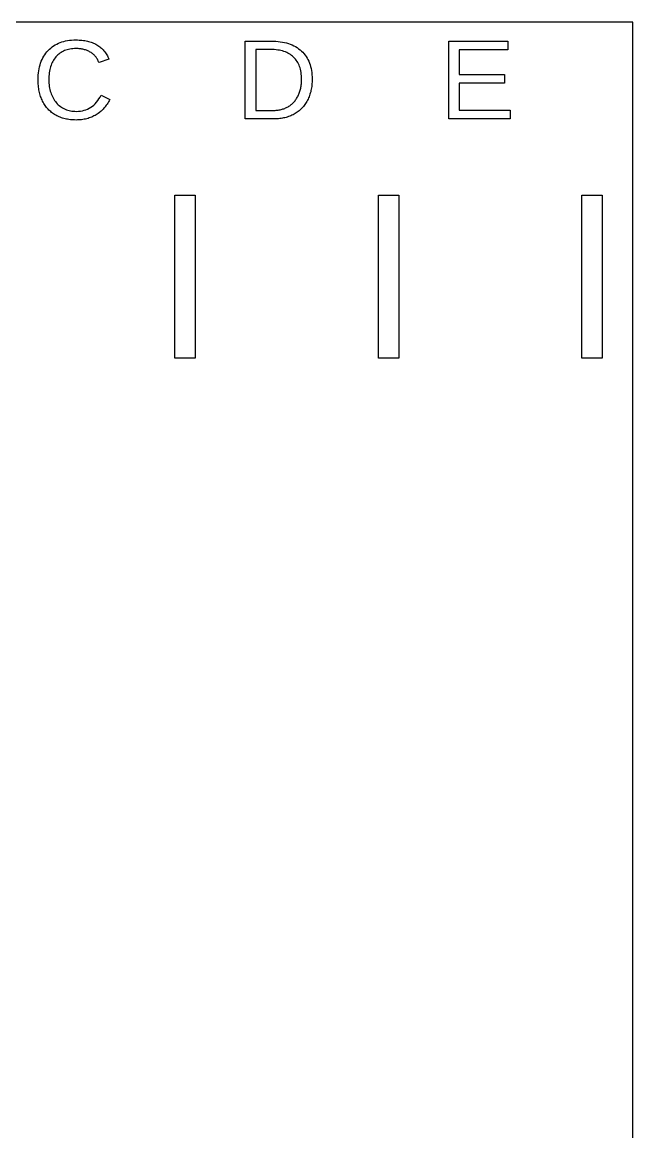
# Model space of a CAD drawing. Header units: metres. Extents: x -16 to 118, y -205 to 411.
# Drawn here: x 45 to 105, y -96 to 13 of the extents above; entities that cross this region are included whole.
import ezdxf

# ---------------------------------------------------------------- set-up
doc = ezdxf.new("R2010")
doc.units = ezdxf.units.M

msp = doc.modelspace()

# ---------------------------------------------------------------- linework, layer by layer
for p, q in [((105, 13), (-15, 13)), ((105, -205), (105, 13)), ((48.3988, 10.853), (48.5608, 10.9299)), ((48.5608, 10.9299), (48.7288, 10.9987)), ((48.7288, 10.9987), (48.9026, 11.0594)), ((48.9026, 11.0594), (49.0824, 11.112)), ((49.0824, 11.112), (49.2681, 11.1566)), ((49.2681, 11.1566), (49.4598, 11.193)), ((49.4598, 11.193), (49.6574, 11.2213)), ((49.6574, 11.2213), (49.8609, 11.2416)), ((49.8609, 11.2416), (50.0704, 11.2537)), ((50.0704, 11.2537), (50.2858, 11.2578)), ((50.2858, 11.2578), (50.4368, 11.2559)), ((50.4368, 11.2559), (50.5846, 11.2503)), ((50.5846, 11.2503), (50.7294, 11.241)), ((50.7294, 11.241), (50.871, 11.2279)), ((50.871, 11.2279), (51.0094, 11.2111)), ((51.0094, 11.2111), (51.1448, 11.1906)), ((51.1448, 11.1906), (51.277, 11.1664)), ((51.277, 11.1664), (51.406, 11.1384)), ((51.406, 11.1384), (51.5319, 11.1067)), ((51.5319, 11.1067), (51.6547, 11.0713)), ((51.6547, 11.0713), (51.7744, 11.0321)), ((51.7744, 11.0321), (51.8909, 10.9892)), ((51.8909, 10.9892), (52.0042, 10.9426)), ((52.0042, 10.9426), (52.1145, 10.8922)), ((66.9114, 3.5), (66.9114, 11.1438)), ((66.9114, 11.1438), (69.4394, 11.1438)), ((69.4394, 11.1438), (69.6787, 11.14)), ((69.6787, 11.14), (69.9111, 11.1286)), ((69.9111, 11.1286), (70.1366, 11.1096)), ((70.1366, 11.1096), (70.3551, 11.083)), ((70.3551, 11.083), (70.5667, 11.0487)), ((70.5667, 11.0487), (70.7713, 11.0069)), ((70.7713, 11.0069), (70.969, 10.9574)), ((70.969, 10.9574), (71.1598, 10.9004)), ((71.1598, 10.9004), (71.3437, 10.8357)), ((86.9114, 3.5), (86.9114, 11.1438)), ((86.9114, 11.1438), (92.7107, 11.1438)), ((92.7107, 11.1438), (92.7107, 10.2975)), ((47.216, 9.80519), (47.3201, 9.95018)), ((47.3201, 9.95018), (47.432, 10.089)), ((47.432, 10.089), (47.5515, 10.2216)), ((47.5515, 10.2216), (47.6779, 10.3471)), ((47.6779, 10.3471), (47.8102, 10.4644)), ((47.8102, 10.4644), (47.9485, 10.5737)), ((47.9485, 10.5737), (48.0927, 10.6749)), ((48.0927, 10.6749), (48.2428, 10.768)), ((48.2428, 10.768), (48.3988, 10.853)), ((48.6062, 9.87242), (48.507, 9.78632)), ((48.7097, 9.95216), (48.6062, 9.87242)), ((48.8177, 10.0255), (48.7097, 9.95216)), ((48.9301, 10.0925), (48.8177, 10.0255)), ((49.047, 10.1531), (48.9301, 10.0925)), ((49.1682, 10.2073), (49.047, 10.1531)), ((49.2938, 10.2552), (49.1682, 10.2073)), ((49.4238, 10.2966), (49.2938, 10.2552)), ((49.5583, 10.3317), (49.4238, 10.2966)), ((49.6971, 10.3604), (49.5583, 10.3317)), ((49.8404, 10.3827), (49.6971, 10.3604)), ((49.9881, 10.3987), (49.8404, 10.3827)), ((50.1402, 10.4082), (49.9881, 10.3987)), ((50.2966, 10.4114), (50.1402, 10.4082)), ((50.3968, 10.41), (50.2966, 10.4114)), ((50.4953, 10.4059), (50.3968, 10.41)), ((50.592, 10.399), (50.4953, 10.4059)), ((50.6871, 10.3894), (50.592, 10.399)), ((50.7804, 10.377), (50.6871, 10.3894)), ((50.872, 10.3618), (50.7804, 10.377)), ((50.9619, 10.3439), (50.872, 10.3618)), ((51.05, 10.3233), (50.9619, 10.3439)), ((51.1365, 10.2999), (51.05, 10.3233)), ((51.2212, 10.2737), (51.1365, 10.2999)), ((51.3042, 10.2448), (51.2212, 10.2737)), ((51.3855, 10.2131), (51.3042, 10.2448)), ((51.4651, 10.1786), (51.3855, 10.2131)), ((51.5429, 10.1414), (51.4651, 10.1786)), ((51.6191, 10.1015), (51.5429, 10.1414)), ((51.6935, 10.0588), (51.6191, 10.1015)), ((51.7658, 10.0135), (51.6935, 10.0588)), ((51.8356, 9.96573), (51.7658, 10.0135)), ((51.9029, 9.91551), (51.8356, 9.96573)), ((51.9677, 9.86284), (51.9029, 9.91551)), ((52.0299, 9.80771), (51.9677, 9.86284)), ((52.1145, 10.8922), (52.2216, 10.8381)), ((52.2216, 10.8381), (52.3255, 10.7803)), ((52.3255, 10.7803), (52.4262, 10.7188)), ((52.4262, 10.7188), (52.5235, 10.6538)), ((52.5235, 10.6538), (52.6175, 10.5851)), ((52.6175, 10.5851), (52.708, 10.5128)), ((52.708, 10.5128), (52.7951, 10.4369)), ((52.7951, 10.4369), (52.8789, 10.3574)), ((52.8789, 10.3574), (52.9592, 10.2744)), ((52.9592, 10.2744), (53.0362, 10.1877)), ((53.0362, 10.1877), (53.1098, 10.0974)), ((53.1098, 10.0974), (53.18, 10.0035)), ((53.18, 10.0035), (53.2468, 9.90596)), ((53.2468, 9.90596), (53.3102, 9.80484)), ((69.4178, 10.3138), (67.9476, 10.3138)), ((67.9476, 10.3138), (67.9476, 4.32999)), ((69.5995, 10.3109), (69.4178, 10.3138)), ((69.7758, 10.3022), (69.5995, 10.3109)), ((69.9466, 10.2876), (69.7758, 10.3022)), ((70.112, 10.2672), (69.9466, 10.2876)), ((70.2719, 10.241), (70.112, 10.2672)), ((70.4264, 10.2089), (70.2719, 10.241)), ((70.5755, 10.171), (70.4264, 10.2089)), ((70.7191, 10.1273), (70.5755, 10.171)), ((70.8572, 10.0778), (70.7191, 10.1273)), ((70.9899, 10.0224), (70.8572, 10.0778)), ((71.1172, 9.96123), (70.9899, 10.0224)), ((71.239, 9.89421), (71.1172, 9.96123)), ((71.3554, 9.82135), (71.239, 9.89421)), ((71.3437, 10.8357), (71.5206, 10.7634)), ((71.4663, 9.74268), (71.3554, 9.82135)), ((71.5206, 10.7634), (71.6906, 10.6835)), ((71.6906, 10.6835), (71.8537, 10.5961)), ((71.8537, 10.5961), (72.0099, 10.5009)), ((72.0099, 10.5009), (72.1591, 10.3982)), ((72.1591, 10.3982), (72.3014, 10.2879)), ((72.3014, 10.2879), (72.4367, 10.17)), ((72.4367, 10.17), (72.5645, 10.0451)), ((72.5645, 10.0451), (72.684, 9.91371)), ((72.684, 9.91371), (72.7953, 9.77594)), ((92.7107, 10.2975), (87.9476, 10.2975)), ((87.9476, 10.2975), (87.9476, 7.84543)), ((46.7031, 8.61699), (46.7532, 8.8053)), ((46.7532, 8.8053), (46.8111, 8.98741)), ((46.8111, 8.98741), (46.8766, 9.16335)), ((46.8766, 9.16335), (46.9499, 9.33308)), ((46.9499, 9.33308), (47.0309, 9.49664)), ((47.0309, 9.49664), (47.1196, 9.65401)), ((47.1196, 9.65401), (47.216, 9.80519)), ((47.8398, 8.76482), (47.7929, 8.62732)), ((47.8921, 8.89758), (47.8398, 8.76482)), ((47.95, 9.02562), (47.8921, 8.89758)), ((48.0133, 9.14894), (47.95, 9.02562)), ((48.0822, 9.26753), (48.0133, 9.14894)), ((48.1566, 9.38139), (48.0822, 9.26753)), ((48.2364, 9.49054), (48.1566, 9.38139)), ((48.3218, 9.59496), (48.2364, 9.49054)), ((48.4122, 9.69382), (48.3218, 9.59496)), ((48.507, 9.78632), (48.4122, 9.69382)), ((52.0896, 9.75012), (52.0299, 9.80771)), ((52.1468, 9.69006), (52.0896, 9.75012)), ((52.2014, 9.62755), (52.1468, 9.69006)), ((52.2536, 9.56258), (52.2014, 9.62755)), ((52.3032, 9.49515), (52.2536, 9.56258)), ((52.3503, 9.42526), (52.3032, 9.49515)), ((52.3949, 9.35292), (52.3503, 9.42526)), ((52.437, 9.27812), (52.3949, 9.35292)), ((52.4765, 9.20085), (52.437, 9.27812)), ((52.5135, 9.12114), (52.4765, 9.20085)), ((52.548, 9.03896), (52.5135, 9.12114)), ((53.5299, 9.3644), (52.548, 9.03896)), ((53.3102, 9.80484), (53.3702, 9.70013)), ((53.3702, 9.70013), (53.4268, 9.59183)), ((53.4268, 9.59183), (53.4801, 9.4799)), ((53.4801, 9.4799), (53.5299, 9.3644)), ((71.5718, 9.65817), (71.4663, 9.74268)), ((71.6718, 9.56783), (71.5718, 9.65817)), ((71.7661, 9.47195), (71.6718, 9.56783)), ((71.8543, 9.3708), (71.7661, 9.47195)), ((71.9364, 9.26437), (71.8543, 9.3708)), ((72.0124, 9.15266), (71.9364, 9.26437)), ((72.0824, 9.03568), (72.0124, 9.15266)), ((72.1462, 8.91341), (72.0824, 9.03568)), ((72.204, 8.78587), (72.1462, 8.91341)), ((72.2557, 8.65305), (72.204, 8.78587)), ((72.7953, 9.77594), (72.8984, 9.63174)), ((72.8984, 9.63174), (72.9932, 9.48112)), ((72.9932, 9.48112), (73.0797, 9.3241)), ((73.0797, 9.3241), (73.158, 9.16063)), ((73.158, 9.16063), (73.2281, 8.99075)), ((73.2281, 8.99075), (73.2899, 8.81445)), ((73.2899, 8.81445), (73.3435, 8.63173)), ((46.5681, 7.58263), (46.5797, 7.80188)), ((46.5797, 7.80188), (46.5989, 8.01494)), ((46.5989, 8.01494), (46.6259, 8.2218)), ((46.6259, 8.2218), (46.6606, 8.42249)), ((46.6606, 8.42249), (46.7031, 8.61699)), ((47.6277, 7.70308), (47.6194, 7.5325)), ((47.6414, 7.86893), (47.6277, 7.70308)), ((47.6607, 8.03006), (47.6414, 7.86893)), ((47.6855, 8.18646), (47.6607, 8.03006)), ((47.7158, 8.33813), (47.6855, 8.18646)), ((47.7516, 8.48509), (47.7158, 8.33813)), ((47.7929, 8.62732), (47.7516, 8.48509)), ((72.3013, 8.51495), (72.2557, 8.65305)), ((72.3408, 8.37158), (72.3013, 8.51495)), ((72.3743, 8.22295), (72.3408, 8.37158)), ((72.4017, 8.06902), (72.3743, 8.22295)), ((72.4229, 7.90982), (72.4017, 8.06902)), ((72.4382, 7.74535), (72.4229, 7.90982)), ((72.4473, 7.57558), (72.4382, 7.74535)), ((73.3435, 8.63173), (73.3889, 8.44258)), ((73.3889, 8.44258), (73.426, 8.24702)), ((73.426, 8.24702), (73.4548, 8.04504)), ((73.4548, 8.04504), (73.4754, 7.83662)), ((73.4754, 7.83662), (73.4878, 7.6218)), ((87.9476, 7.84543), (92.3852, 7.84543)), ((92.3852, 7.84543), (92.3852, 7.00999)), ((46.5642, 7.35719), (46.5681, 7.58263)), ((46.566, 7.2059), (46.5642, 7.35719)), ((46.5711, 7.05716), (46.566, 7.2059)), ((46.5798, 6.911), (46.5711, 7.05716)), ((46.5919, 6.76738), (46.5798, 6.911)), ((46.6074, 6.62634), (46.5919, 6.76738)), ((46.6264, 6.48787), (46.6074, 6.62634)), ((47.6194, 7.5325), (47.6166, 7.35719)), ((47.6166, 7.35719), (47.6195, 7.1837)), ((47.6195, 7.1837), (47.6281, 7.01451)), ((47.6281, 7.01451), (47.6425, 6.84962)), ((47.6425, 6.84962), (47.6626, 6.68904)), ((47.6626, 6.68904), (47.6884, 6.53276)), ((72.3649, 6.51901), (72.3849, 6.62238)), ((72.3849, 6.62238), (72.4023, 6.72771)), ((72.4023, 6.72771), (72.4169, 6.83498)), ((72.4169, 6.83498), (72.429, 6.94418)), ((72.429, 6.94418), (72.4383, 7.05536)), ((72.4383, 7.05536), (72.445, 7.16847)), ((72.445, 7.16847), (72.449, 7.28354)), ((72.4503, 7.40056), (72.4473, 7.57558)), ((72.449, 7.28354), (72.4503, 7.40056)), ((73.4271, 6.55515), (73.4037, 6.42232)), ((73.4469, 6.69028), (73.4271, 6.55515)), ((73.4631, 6.82771), (73.4469, 6.69028)), ((73.4757, 6.96745), (73.4631, 6.82771)), ((73.4847, 7.10951), (73.4757, 6.96745)), ((73.4901, 7.25388), (73.4847, 7.10951)), ((73.4878, 7.6218), (73.4919, 7.40056)), ((73.4919, 7.40056), (73.4901, 7.25388)), ((92.3852, 7.00999), (87.9476, 7.00999)), ((87.9476, 7.00999), (87.9476, 4.34631)), ((46.6488, 6.35196), (46.6264, 6.48787)), ((46.6748, 6.21861), (46.6488, 6.35196)), ((46.7041, 6.08783), (46.6748, 6.21861)), ((46.7369, 5.95961), (46.7041, 6.08783)), ((46.7732, 5.83395), (46.7369, 5.95961)), ((46.8129, 5.71086), (46.7732, 5.83395)), ((46.8561, 5.59035), (46.8129, 5.71086)), ((46.9027, 5.47238), (46.8561, 5.59035)), ((46.9528, 5.35698), (46.9027, 5.47238)), ((47.6884, 6.53276), (47.72, 6.38078)), ((47.72, 6.38078), (47.7573, 6.23311)), ((47.7573, 6.23311), (47.8004, 6.08974)), ((47.8004, 6.08974), (47.8492, 5.95065)), ((47.8492, 5.95065), (47.9038, 5.81589)), ((47.9038, 5.81589), (47.9641, 5.68541)), ((47.9641, 5.68541), (48.0301, 5.55925)), ((48.0301, 5.55925), (48.1019, 5.43738)), ((52.423, 5.29253), (52.5396, 5.46017)), ((52.5396, 5.46017), (52.65, 5.64023)), ((52.65, 5.64023), (52.7542, 5.83272)), ((52.7542, 5.83272), (53.6004, 5.40959)), ((71.9192, 5.43538), (71.97, 5.51328)), ((71.97, 5.51328), (72.0185, 5.59372)), ((72.0185, 5.59372), (72.0647, 5.6767)), ((72.0647, 5.6767), (72.1086, 5.76224)), ((72.1086, 5.76224), (72.1499, 5.85001)), ((72.1499, 5.85001), (72.1887, 5.93973)), ((72.1887, 5.93973), (72.2247, 6.0314)), ((72.2247, 6.0314), (72.2581, 6.12503)), ((72.2581, 6.12503), (72.2888, 6.2206)), ((72.2888, 6.2206), (72.3168, 6.31812)), ((72.3168, 6.31812), (72.3422, 6.41759)), ((72.3422, 6.41759), (72.3649, 6.51901)), ((73.1389, 5.55725), (73.0866, 5.4429)), ((73.1875, 5.6739), (73.1389, 5.55725)), ((73.2325, 5.79286), (73.1875, 5.6739)), ((73.274, 5.91414), (73.2325, 5.79286)), ((73.3118, 6.03772), (73.274, 5.91414)), ((73.346, 6.1636), (73.3118, 6.03772)), ((73.3766, 6.29181), (73.346, 6.1636)), ((73.4037, 6.42232), (73.3766, 6.29181)), ((47.0063, 5.24416), (46.9528, 5.35698)), ((47.0632, 5.13422), (47.0063, 5.24416)), ((47.1231, 5.0275), (47.0632, 5.13422)), ((47.1862, 4.924), (47.1231, 5.0275)), ((47.2525, 4.82372), (47.1862, 4.924)), ((47.3219, 4.72665), (47.2525, 4.82372)), ((47.3944, 4.63283), (47.3219, 4.72665)), ((47.47, 4.54221), (47.3944, 4.63283)), ((47.5488, 4.45482), (47.47, 4.54221)), ((47.6308, 4.37064), (47.5488, 4.45482)), ((47.7158, 4.28969), (47.6308, 4.37064)), ((48.1019, 5.43738), (48.1794, 5.31981)), ((48.1794, 5.31981), (48.2627, 5.20656)), ((48.2627, 5.20656), (48.3517, 5.0976)), ((48.3517, 5.0976), (48.4456, 4.99413)), ((48.4456, 4.99413), (48.5435, 4.89734)), ((48.5435, 4.89734), (48.6456, 4.80724)), ((48.6456, 4.80724), (48.7516, 4.72379)), ((48.7516, 4.72379), (48.8617, 4.64703)), ((48.8617, 4.64703), (48.9759, 4.57693)), ((48.9759, 4.57693), (49.0941, 4.51353)), ((49.0941, 4.51353), (49.2163, 4.45679)), ((49.2163, 4.45679), (49.3426, 4.40672)), ((49.3426, 4.40672), (49.4729, 4.36334)), ((49.4729, 4.36334), (49.6073, 4.32663)), ((51.0931, 4.34254), (51.2658, 4.39842)), ((51.2658, 4.39842), (51.4322, 4.46672)), ((51.4322, 4.46672), (51.5925, 4.54744)), ((51.5925, 4.54744), (51.7465, 4.64058)), ((51.7465, 4.64058), (51.8942, 4.74612)), ((51.8942, 4.74612), (52.0358, 4.86411)), ((52.0358, 4.86411), (52.1711, 4.99449)), ((52.1711, 4.99449), (52.3001, 5.1373)), ((52.3001, 5.1373), (52.423, 5.29253)), ((52.9484, 4.44815), (52.8611, 4.35977)), ((53.0328, 4.54024), (52.9484, 4.44815)), ((53.1142, 4.636), (53.0328, 4.54024)), ((53.1927, 4.73544), (53.1142, 4.636)), ((53.2681, 4.83859), (53.1927, 4.73544)), ((53.3405, 4.94542), (53.2681, 4.83859)), ((53.41, 5.05592), (53.3405, 4.94542)), ((53.4764, 5.17012), (53.41, 5.05592)), ((53.5399, 5.28801), (53.4764, 5.17012)), ((53.6004, 5.40959), (53.5399, 5.28801)), ((70.0588, 4.35304), (70.1567, 4.36601)), ((70.1567, 4.36601), (70.2531, 4.38187)), ((70.2531, 4.38187), (70.3479, 4.4006)), ((70.3479, 4.4006), (70.4411, 4.42221)), ((70.4411, 4.42221), (70.5327, 4.4467)), ((70.5327, 4.4467), (70.6227, 4.47409)), ((70.6227, 4.47409), (70.7111, 4.50435)), ((70.7111, 4.50435), (70.7979, 4.53749)), ((70.7979, 4.53749), (70.8832, 4.57352)), ((70.8832, 4.57352), (70.9668, 4.61241)), ((70.9668, 4.61241), (71.0489, 4.65421)), ((71.0489, 4.65421), (71.1293, 4.69887)), ((71.1293, 4.69887), (71.2079, 4.74626)), ((71.2079, 4.74626), (71.2841, 4.7962)), ((71.2841, 4.7962), (71.358, 4.84868)), ((71.358, 4.84868), (71.4296, 4.90369)), ((71.4296, 4.90369), (71.4989, 4.96126)), ((71.4989, 4.96126), (71.5659, 5.02136)), ((71.5659, 5.02136), (71.6305, 5.084)), ((71.6305, 5.084), (71.6929, 5.14919)), ((71.6929, 5.14919), (71.7529, 5.21692)), ((71.7529, 5.21692), (71.8107, 5.2872)), ((71.8107, 5.2872), (71.8661, 5.36002)), ((71.8661, 5.36002), (71.9192, 5.43538)), ((72.3039, 4.38426), (72.2147, 4.30743)), ((72.3902, 4.46434), (72.3039, 4.38426)), ((72.4734, 4.54765), (72.3902, 4.46434)), ((72.5536, 4.6342), (72.4734, 4.54765)), ((72.6308, 4.724), (72.5536, 4.6342)), ((72.705, 4.81705), (72.6308, 4.724)), ((72.7762, 4.91333), (72.705, 4.81705)), ((72.8443, 5.01285), (72.7762, 4.91333)), ((72.9095, 5.11562), (72.8443, 5.01285)), ((72.9716, 5.22162), (72.9095, 5.11562)), ((73.0308, 5.33087), (72.9716, 5.22162)), ((73.0866, 5.4429), (73.0308, 5.33087)), ((47.804, 4.21194), (47.7158, 4.28969)), ((47.8954, 4.13744), (47.804, 4.21194)), ((47.9898, 4.06615), (47.8954, 4.13744)), ((48.0874, 3.99808), (47.9898, 4.06615)), ((48.1882, 3.93323), (48.0874, 3.99808)), ((48.2921, 3.8716), (48.1882, 3.93323)), ((48.3987, 3.81346), (48.2921, 3.8716)), ((48.5078, 3.75908), (48.3987, 3.81346)), ((48.6194, 3.70844), (48.5078, 3.75908)), ((48.7334, 3.66156), (48.6194, 3.70844)), ((48.8498, 3.61842), (48.7334, 3.66156)), ((48.9686, 3.57904), (48.8498, 3.61842)), ((49.0899, 3.54341), (48.9686, 3.57904)), ((49.2137, 3.51154), (49.0899, 3.54341)), ((49.3398, 3.48341), (49.2137, 3.51154)), ((49.4684, 3.45905), (49.3398, 3.48341)), ((49.5995, 3.43842), (49.4684, 3.45905)), ((49.7329, 3.42154), (49.5995, 3.43842)), ((49.6073, 4.32663), (49.7458, 4.29659)), ((49.8688, 3.4084), (49.7329, 3.42154)), ((49.7458, 4.29659), (49.8883, 4.27322)), ((50.0072, 3.39903), (49.8688, 3.4084)), ((49.8883, 4.27322), (50.0348, 4.25655)), ((50.148, 3.3934), (50.0072, 3.39903)), ((50.0348, 4.25655), (50.1854, 4.24654)), ((50.2912, 3.39153), (50.148, 3.3934)), ((50.1854, 4.24654), (50.34, 4.24319)), ((50.4312, 3.39354), (50.2912, 3.39153)), ((50.34, 4.24319), (50.5376, 4.2494)), ((50.569, 3.39958), (50.4312, 3.39354)), ((50.5376, 4.2494), (50.729, 4.26804)), ((50.7047, 3.40965), (50.569, 3.39958)), ((50.8383, 3.42374), (50.7047, 3.40965)), ((50.729, 4.26804), (50.9141, 4.29907)), ((50.9697, 3.44185), (50.8383, 3.42374)), ((50.9141, 4.29907), (51.0931, 4.34254)), ((51.099, 3.464), (50.9697, 3.44185)), ((51.2261, 3.49017), (51.099, 3.464)), ((51.3511, 3.52036), (51.2261, 3.49017)), ((51.474, 3.55458), (51.3511, 3.52036)), ((51.5947, 3.59282), (51.474, 3.55458)), ((51.7132, 3.6351), (51.5947, 3.59282)), ((51.8297, 3.6814), (51.7132, 3.6351)), ((51.944, 3.73174), (51.8297, 3.6814)), ((52.0561, 3.78609), (51.944, 3.73174)), ((52.1661, 3.84447), (52.0561, 3.78609)), ((52.274, 3.90688), (52.1661, 3.84447)), ((52.3793, 3.97313), (52.274, 3.90688)), ((52.4816, 4.04309), (52.3793, 3.97313)), ((52.581, 4.11673), (52.4816, 4.04309)), ((52.6773, 4.19405), (52.581, 4.11673)), ((52.7707, 4.27507), (52.6773, 4.19405)), ((52.8611, 4.35977), (52.7707, 4.27507)), ((69.7704, 3.5), (66.9114, 3.5)), ((67.9476, 4.32999), (69.651, 4.32999)), ((69.651, 4.32999), (69.7553, 4.33144)), ((69.7553, 4.33144), (69.8581, 4.33575)), ((69.9077, 3.50183), (69.7704, 3.5)), ((69.8581, 4.33575), (69.9592, 4.34296)), ((70.043, 3.50737), (69.9077, 3.50183)), ((69.9592, 4.34296), (70.0588, 4.35304)), ((70.1762, 3.51659), (70.043, 3.50737)), ((70.3074, 3.52948), (70.1762, 3.51659)), ((70.4366, 3.54608), (70.3074, 3.52948)), ((70.5638, 3.56636), (70.4366, 3.54608)), ((70.6889, 3.59032), (70.5638, 3.56636)), ((70.812, 3.61797), (70.6889, 3.59032)), ((70.933, 3.64931), (70.812, 3.61797)), ((71.052, 3.68434), (70.933, 3.64931)), ((71.169, 3.72305), (71.052, 3.68434)), ((71.2839, 3.76544), (71.169, 3.72305)), ((71.3968, 3.81154), (71.2839, 3.76544)), ((71.5077, 3.86131), (71.3968, 3.81154)), ((71.6165, 3.91476), (71.5077, 3.86131)), ((71.7234, 3.97191), (71.6165, 3.91476)), ((71.8276, 4.03253), (71.7234, 3.97191)), ((71.9289, 4.09639), (71.8276, 4.03253)), ((72.0272, 4.1635), (71.9289, 4.09639)), ((72.1224, 4.23384), (72.0272, 4.1635)), ((72.2147, 4.30743), (72.1224, 4.23384)), ((92.9331, 3.5), (86.9114, 3.5)), ((87.9476, 4.34631), (92.9331, 4.34631)), ((92.9331, 4.34631), (92.9331, 3.5)), ((60, -20), (60, -4)), ((60, -4), (62, -4)), ((62, -4), (62, -20)), ((80, -20), (80, -4)), ((80, -4), (82, -4)), ((82, -4), (82, -20)), ((100, -20), (100, -4)), ((100, -4), (102, -4)), ((102, -4), (102, -20)), ((62, -20), (60, -20)), ((82, -20), (80, -20)), ((102, -20), (100, -20))]:
    msp.add_line(p, q)

doc.saveas('drawing.dxf')
